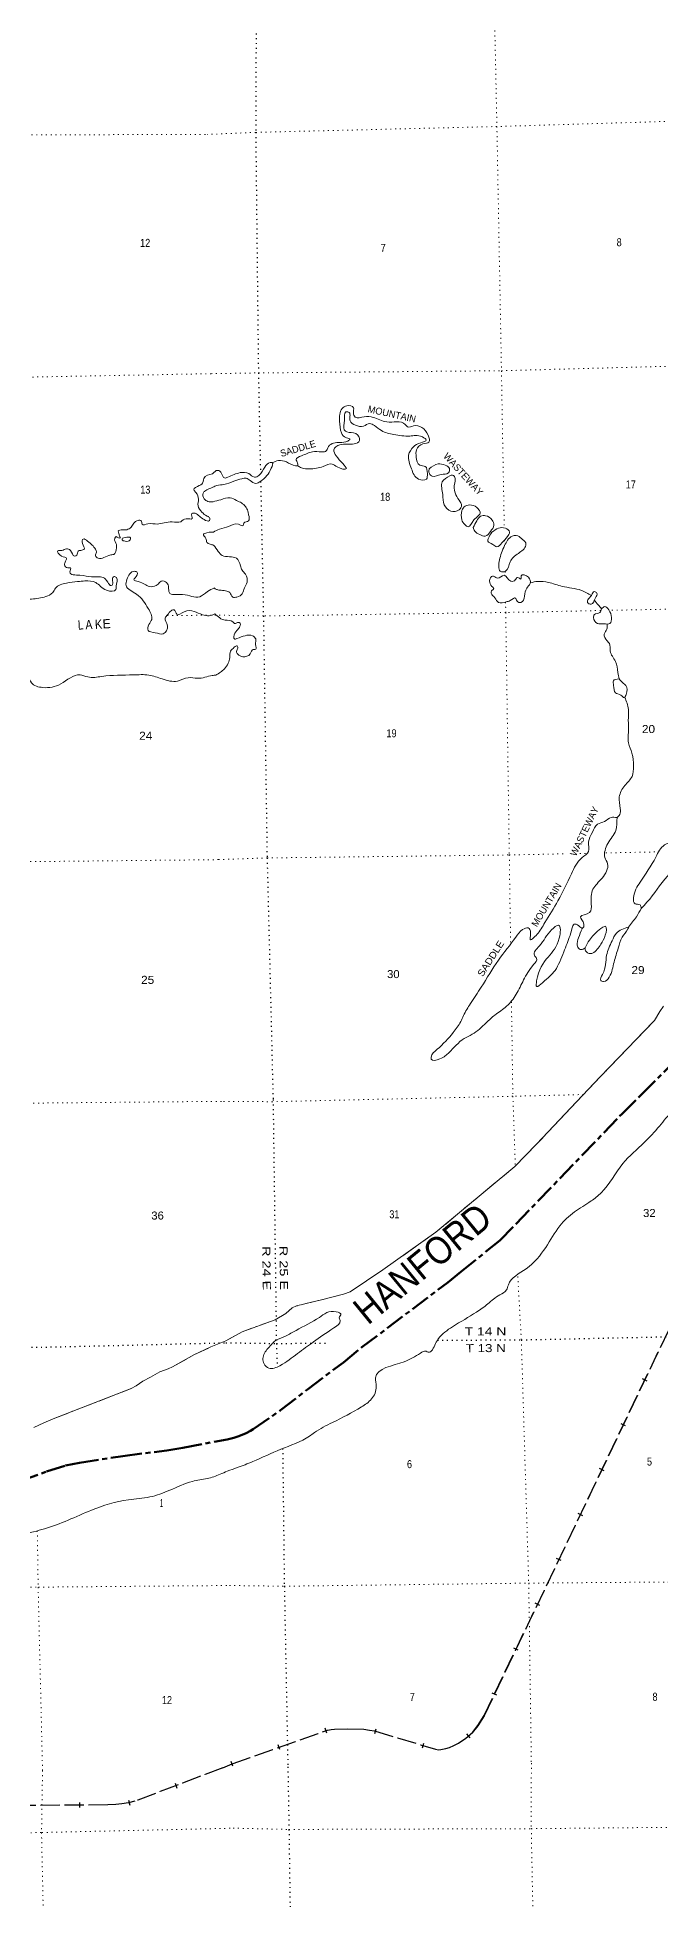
# Model space of a CAD drawing. Header units: feet. Extents: x 250644 to 505285, y -364975 to -177792.
# Drawn here: x 342443 to 356077, y -320889 to -280156 of the extents above; entities that cross this region are included whole.
import ezdxf
from ezdxf.enums import TextEntityAlignment as Align

# ---------------------------------------------------------------- set-up
doc = ezdxf.new("R2010")
doc.units = ezdxf.units.FT
doc.header["$LTSCALE"] = 70
for name, pattern in [('DOT_DASHED', [7.7, 5, -1.2, 0.3, -1.2]), ('DOTTED', [1.5, 0.3, -1.2]), ('LONG_DASH_SHORT_DASH', [9.9, 6, -1.2, 1.5, -1.2]), ('LONG_DASHED', [7.5, 6, -1.5])]:
    doc.linetypes.add(name, pattern=pattern)
for name, color, linetype, lineweight in [('11', 7, 'LONG_DASH_SHORT_DASH', 60), ('34', 7, 'Continuous', 25), ('39', 7, 'Continuous', 13), ('44', 7, 'DOT_DASHED', 13), ('6', 7, 'DOTTED', 25), ('63', 7, 'Continuous', 25), ('7', 7, 'DOTTED', 13)]:
    doc.layers.add(name, color=color, linetype=linetype, lineweight=lineweight)
doc.layers.add('41', color=7, linetype='Continuous')

msp = doc.modelspace()

# ---------------------------------------------------------------- linework, layer by layer
at = {"layer": '11'}
for points in [[(346597.82, -310821.22), (346740.73, -310789.11), (346852.02, -310750.38), (347011.7, -310682.6), (347106.06, -310634.18), (347166.12, -310595.37), (347763.88, -310184.72), (348353.26, -309727.54), (349137.15, -309136.85), (349543.61, -308807.61), (351422.86, -307386.62), (351707.39, -307156.36), (352559.05, -306471.64), (352908.38, -306114.11), (355230.21, -303699.19), (355657.13, -303278.5), (357154.2, -301788.97)], [(342059.99, -311734.2), (342644.31, -311525.6), (343063.25, -311392.32), (343368.48, -311335.09), (344312.5, -311185.43), (345276.5, -311063.5), (345629.05, -311006.88), (346597.82, -310821.22)]]:
    msp.add_lwpolyline(points, dxfattribs=at)
at = {"layer": '34', "linetype": 'LONG_DASHED', "lineweight": 13}
msp.add_line((346500.7, -318003.89), (346705.18, -317915.95), dxfattribs=at)
for points in [[(346705.23, -317919.35), (348705.62, -317213.3), (348788.33, -317187.24), (348834.7, -317177.47), (348869.12, -317170.56), (348944.79, -317163.86), (349224.32, -317153.51), (349584.13, -317163.86), (349711.02, -317182.17), (349815.2, -317200.1), (351151.63, -317601.57), (351216.68, -317611.31), (351267.93, -317608.87), (351380.17, -317585.67), (351455.83, -317564.91), (351550.91, -317522.93), (351655.93, -317467.24), (351819.43, -317357.36), (351960.47, -317235.59), (352082.98, -317083.87), (352221.48, -316864.42), (356872, -307142.48)], [(346492.76, -318004.01), (344579.15, -318729.8), (344434.46, -318767.9), (344292.38, -318789.44), (344158.9, -318802.36), (343986.81, -318810.03), (338057.43, -318857.92), (337892.19, -318846.53), (337795.32, -318832.52), (337698.44, -318803.45), (337611.21, -318763.6), (336782.49, -318148.79)]]:
    msp.add_lwpolyline(points, dxfattribs=at)
at = {"layer": '39'}
for points in [[(356140.7, -301345.19), (356060.32, -301461.52), (355937.66, -301662.85), (354753.67, -302892.37), (354236.42, -303441.42), (353359.03, -304367.98), (352887.39, -304854.56), (351158.69, -306290.69), (350002.9, -307113.2), (349283.95, -307591.67), (349139.38, -307647.42), (348656.55, -307770.86), (348115.55, -307900.96), (348015.03, -307944.15), (347881.56, -308067.42), (347643.69, -308203.52), (346920.62, -308465.61), (346563.81, -308666.92)], [(342791.34, -310370.14), (344496.98, -309711.52), (344607.02, -309648.95), (344751.24, -309546.06), (344920.46, -309459.79), (345123.29, -309341.05), (345306.92, -309276.62), (345398.16, -309235.01), (345870.05, -308971.04), (346240.65, -308800.09), (346563.81, -308666.92)], [(342364.84, -310559.83), (342590.03, -310458.82), (342791.34, -310370.14)]]:
    msp.add_lwpolyline(points, dxfattribs=at)
for points in [[(348142.17, -289527.88), (348135.72, -289466.59), (348104.64, -289390.68), (348218.27, -289313.03), (348460.41, -289223.79), (348661.42, -289223.38), (348745.76, -289216.34), (348814.78, -289107.11), (348922.41, -289031.53), (349231.44, -288987.66), (349281.22, -288948.92), (349206.46, -288917.7), (349096.56, -288806.6), (349053.29, -288554.17), (349110.19, -288274.43), (349213.99, -288214.96), (349357.25, -288259.41), (349356.61, -288371.85), (349395.89, -288461.71), (349592.83, -288457.34), (349791.98, -288469), (350084.67, -288569.87), (350491.39, -288625.2), (350542.27, -288676.79), (350670.66, -288655.17), (350988.72, -288858.12), (351008.69, -289012.47), (350876.46, -289048.18), (350737.31, -289176.33), (350731.22, -289337.01), (350809.75, -289512.73), (350926.71, -289543.45), (350974.84, -289699.46), (350952.19, -289820.19), (350783.34, -289820.21), (350625.79, -289593.24), (350563.89, -289296.87), (350668.21, -289114.93), (350829.94, -289024.65), (350949.84, -288967), (350864.57, -288897.76), (350586.92, -288877.01), (350236.77, -288845.08), (349972.41, -288759.93), (349814.25, -288647.4), (349713.25, -288606.46), (349577.21, -288660.29), (349400.08, -288640.34), (349284.34, -288545.36), (349281.09, -288443.02), (349266.04, -288362.9), (349193.54, -288351.72), (349163.58, -288532.76), (349158.09, -288741.62), (349212.94, -288789.14), (349408.28, -288818.91), (349490.61, -288976.52), (349374.92, -289050.18), (349057.56, -289070.06), (348930.22, -289177.99), (348982.11, -289311.87), (349126.88, -289480.77), (349202.59, -289590.28), (349003.15, -289554.53), (348891.8, -289489.62), (348697.46, -289542.15), (348396.6, -289595.96), (348223.48, -289575.96), (348141.18, -289527.3)], [(346277.78, -289701.97), (346386.86, -289628.15), (346474.12, -289695.36), (346539.65, -289794.95), (346607.82, -289780.08), (346879.96, -289678.44), (347071.18, -289700.23), (347190.69, -289775.08), (347290.74, -289737.74), (347421.19, -289555.49), (347536.59, -289457.74), (347578.8, -289457.23), (347560.16, -289577.91), (347463.69, -289743.69), (347320.54, -289873.89), (347224.53, -289913.19), (347097.13, -289850.48), (347010.1, -289801.34), (346917.75, -289810.48), (346741.52, -289864.8), (346523.27, -289935.68), (346372.81, -289959.57), (346281.9, -289998.02)], [(347581.2, -289461.58), (347718.97, -289413.39), (347890.2, -289443.45), (348092.23, -289527.34), (348141.18, -289527.3)], [(351011.73, -289592.61), (351207.45, -289487.88), (351366.57, -289514.07), (351457.94, -289589.26), (351434.92, -289679.87), (351272.59, -289719.97), (351080.03, -289754.41), (351019.05, -289698.93), (351008.15, -289628.79), (351011.73, -289592.61)], [(346277.78, -289701.97), (346086.26, -289805.93), (346041.87, -289931.06), (345986.05, -289959.96), (345868.89, -290053.97), (345913.98, -290115.6), (345968.24, -290255.43), (345960.38, -290406.16), (346044.71, -290541.56), (346156.45, -290628.37), (346207.13, -290659.8), (346210.13, -290728.04), (346091.25, -290703.58), (345991.79, -290632.67), (345896.4, -290565.71), (345824.21, -290574.75), (345827.8, -290683.15), (345701.26, -290684.9), (345579.71, -290752.87), (345390.89, -290753.49), (345064.15, -290802.21), (344863.22, -290798.98), (344736.71, -290802.75), (344717.62, -290732.72), (344647.15, -290721.65), (344555.6, -290781.16), (344496.63, -290870.35), (344401.01, -290925.9), (344302.66, -290931.29), (344214.58, -290952.6), (344227.47, -291010.66), (344246.54, -291078.68), (344264.07, -291106.03)], [(346281.9, -289998.02), (346110.34, -290080.74), (346070.81, -290125.47), (346094.68, -290247.64), (346171.88, -290306.82), (346288.19, -290314.42)], [(351465.87, -289745.75), (351300.65, -289878.23), (351310.1, -290159.17), (351342.93, -290379.61), (351487.34, -290518.4), (351665.92, -290492.17), (351723.01, -290393.11), (351691.93, -290317.2), (351599.61, -290163.72), (351562.95, -289959.39), (351566.58, -289762.61), (351521.98, -289731.02), (351465.87, -289745.75)], [(346288.19, -290314.42), (346454.98, -290269.75), (346659.49, -290227.14), (346802.92, -290285.65), (346997.48, -290415.81), (347047.01, -290521.61), (347066.1, -290603.69), (347065.68, -290734.19), (346963.71, -290779.58), (346946.26, -290831.99), (346841.43, -290807.15), (346626.97, -290857.91), (346428.63, -290912.49), (346297.39, -290980.85)], [(351724.35, -290503.51), (351726.84, -290708.25), (351794.46, -290813.84), (351865.42, -290863.17), (351990.23, -290713.11), (352128.84, -290540.8), (352087.79, -290471.03), (351938.01, -290386.51), (351801.61, -290410.23), (351724.35, -290503.51)], [(351978.14, -290875.87), (352052.76, -290730.43), (352137.98, -290631.03), (352248.4, -290619.67), (352390.28, -290716.33), (352427.81, -290826.3), (352353.12, -290965.72), (352239.78, -291067.46), (352118.73, -291030.77), (352009.27, -290955.8), (351978.14, -290875.87)], [(344264.07, -291106.03), (344218.8, -291105.17), (344170.16, -291075.72), (344138.58, -291114.32), (344172.72, -291252.42), (344160.82, -291401.2), (344131.48, -291455.83), (344049.43, -291477.06), (343895.62, -291537.44), (343777.24, -291547.12), (343718.21, -291493.71), (343739.19, -291417.1), (343718.2, -291355.14), (343542.83, -291174.82), (343447.76, -291129.95), (343431.05, -291224.57), (343471.05, -291350.54), (343395.11, -291377.7), (343339.1, -291394.55), (343308.28, -291485.35), (343260.34, -291504.09), (343168.12, -291378.85), (343081.23, -291343.91), (342981.28, -291377.43), (342893.02, -291386.69), (342975.08, -291504.04), (343084.29, -291554.74), (343063.07, -291615.29), (343040.11, -291693.93), (343109.42, -291763.26), (343169.67, -291762.42), (343158.9, -291850.94), (343372.82, -291918.25), (343628.53, -291958.88), (343883.84, -291971.4), (343983.74, -292072.44), (344063.14, -292145.64), (344090.91, -292121.15), (344089.37, -292014.73), (344122.55, -291948), (344173.14, -291973.4), (344165.87, -292164.3), (344162.87, -292234.63), (343958.18, -292249.52), (343720.72, -292082.12), (343485.17, -292047.23), (343324.67, -292061.51), (343080.05, -292093.03), (342840.64, -292206.82), (342781.75, -292302.03), (342630.34, -292388.48), (342319.75, -292443.01), (341898.36, -292474.97), (341653.42, -292484.4), (341330.35, -292508.98), (341241.45, -292474.06), (341201.77, -292231.61), (341129.26, -291941.41), (341015.3, -291840.57), (340896.89, -291709.66), (340886.67, -291559.18), (340850.37, -291411.07), (340697.26, -291242.49), (340565.75, -291316.62), (340470.51, -291398.27), (340260.94, -291491.56), (340170.38, -291480.77), (340184.61, -291354.05), (340129.89, -291320.67), (340048.53, -291390.08), (339976.75, -291427.23), (339906.25, -291414.15), (339860.49, -291306.34), (339792.32, -291315.32), (339823.97, -291419.31), (339859.97, -291547.34), (339958.53, -291556.02), (340039.31, -291446.44), (340082.55, -291441.28), (340110.3, -291493.66), (340131.73, -291585.74), (340314.79, -291603.28), (340530.39, -291509.91), (340611.69, -291436.48), (340633.02, -291383.97), (340756.53, -291450.53), (340805.17, -291618.56), (340816.46, -291704.76), (340876.64, -291789.51), (340930.56, -291843.46), (340972.4, -291929.53)], [(344307.62, -291110.81), (344369.37, -291099.06), (344481.99, -291107.54), (344474.57, -291149.81), (344362.48, -291177.48), (344301.73, -291144.18), (344305.28, -291112)], [(346297.39, -290980.85), (346105.72, -291008.65), (346077.87, -291027.11), (346129.39, -291116.77), (346152.73, -291202.8), (346223.64, -291243.99), (346298.22, -291261.03)], [(352383.46, -290981.41), (352529.1, -290891.33), (352679.89, -290893.53), (352771.38, -290978.76), (352724.32, -291075.68), (352603.38, -291213.65), (352491.86, -291299.31), (352402.79, -291248.19), (352299.38, -291175.15), (352306.79, -291122.86), (352383.46, -290981.41)], [(353125.99, -291211.38), (353032.39, -291118.15), (352919.03, -291053.27), (352828.73, -291066.4), (352662.42, -291275.18), (352549.64, -291587.71), (352535.27, -291728.41), (352568.73, -291834.41), (352681.28, -291833.05), (352781.33, -291631.09), (352963.99, -291444.2), (353124.64, -291265.6), (353125.99, -291211.38)], [(346298.22, -291261.03), (346400.4, -291400.67), (346487.92, -291489.96), (346645.03, -291516.17), (346800.23, -291550.44), (346886.64, -291714.02), (346924.02, -291811.94), (346995.46, -291901.43), (347031.75, -292075.65), (346974.96, -292198.79), (346926.25, -292325.85), (346808.55, -292399.54), (346718.09, -292398.62), (346652.57, -292301.04), (346559.63, -292262), (346430.81, -292247.49), (346360.24, -292230.27), (346313.85, -292198.26)], [(346315.76, -292197.2), (346164.36, -292281.11), (345995.22, -292391.92), (345622.87, -292342.87), (345326.87, -292294.76), (345315.78, -292222.62), (345292.02, -292108.47), (345192.65, -292043.58), (345045.48, -292146.04), (344899.15, -292168.16), (344652.49, -292059.12), (344557.48, -292018.27), (344581.03, -291979.78), (344631.53, -291860.59), (344568.89, -291835.35), (344404.75, -292014.37), (344386.53, -292143.15), (344614.36, -292338.81), (344870.02, -292652.57), (344945.74, -292886.5), (344885.14, -293001.81), (344866.89, -293128.59), (345022.29, -293178.65), (345199.45, -293204.3), (345291.28, -293026.29), (345242.61, -292856.26), (345293.84, -292787.27), (345372.89, -292697.8), (345436.9, -292678.83), (345492.47, -292770.45), (345656.49, -292721.97), (345871.31, -292712.96), (346059.2, -292786.67), (346204.16, -292808.75), (346324.95, -292766.76)], [(352697.48, -292503.38), (352532.82, -292517.41), (352447.13, -292414.05), (352369.51, -292312.59), (352374.98, -292266.35), (352424.62, -292215.57), (352385.82, -292165.85), (352336.09, -292043.98), (352395.14, -291940.89), (352502.2, -291983.77), (352652.23, -291923.74), (352800.51, -292050.44), (352896.69, -292025.2), (352948.26, -291968.36), (353017.06, -292005.68), (353024.27, -291937.34), (353183.41, -291965.54), (353219.24, -292101.62), (353146.15, -292206.89), (353098, -292380.12), (353019.27, -292517.58), (352934.47, -292486.48), (352903.51, -292420.6), (352787.58, -292474.19), (352697.48, -292503.38)], [(353223.94, -292087.36), (353391.57, -292057.39), (353622.99, -292078.7), (353921.55, -292165.45), (354340.72, -292252.75), (354561.18, -292364.53)], [(354561.18, -292364.53), (354630.5, -292279.38), (354681.19, -292314.91), (354650.28, -292417.67), (354553.43, -292553.34), (354486.89, -292536.07), (354561.18, -292364.53)], [(354623.26, -292462.74), (354710.44, -292571.52), (354781.6, -292657.53)], [(346324.95, -292766.76), (346553.38, -292904.5), (346720.66, -292940.63), (346769.39, -292980.2), (346825.35, -292953.43), (346877.82, -292970.86), (346876.59, -293035.12), (346809.38, -293128.28), (346742.76, -293269.61), (346753.35, -293313.65), (346809.55, -293306.95), (346987.69, -293244.58), (347152.52, -293244.6), (347219.72, -293316.07), (347217.2, -293438.56), (347222.46, -293540.88), (347168.22, -293543.54), (347097.06, -293642.77), (346939, -293702.89), (346829.8, -293650), (346800.91, -293588.11), (346829.93, -293495.41), (346813.49, -293465.5), (346751.57, -293498.36), (346670.2, -293583.66), (346651.78, -293722.4), (346619.11, -293845.26), (346536.21, -293970.72), (346450.64, -294042.01), (346347.56, -294110.16)], [(354781.84, -292656.99), (354853.6, -292607.95), (354942.92, -292679.14), (354999.23, -292847.1), (354964.65, -292978.01), (354836.09, -292985.58), (354691.26, -292977.28), (354609.3, -292849.78), (354626.58, -292783.33), (354744.65, -292739.75), (354781.84, -292656.99)], [(354902.93, -292995.7), (354899.81, -293101.25), (354842.85, -293210.34), (354898.82, -293350.2), (354953.89, -293415.79), (354971.95, -293578.18), (355085.28, -293805.68), (355142.5, -294047.91), (355168.17, -294188.81)], [(340889.53, -294386.87), (340858.59, -294331.07), (340795.74, -294291.77), (340779.24, -294123.3), (340965.96, -293978.12), (341233.38, -293855.91), (341386.16, -293863.83), (341507.84, -293942.47), (341647.76, -293894.33), (341789.78, -293852.19), (342071.98, -293918.56), (342237.46, -294109.06), (342316.23, -294276.66), (342564.78, -294377.64), (342957.39, -294299.88), (343380.36, -294099.2), (343547.78, -294147.08), (343852.95, -294134.8), (344547.53, -294101.05), (344881.07, -294106.45), (345175.59, -294190.72), (345509.72, -294236.29), (345741.68, -294162.77), (345944.74, -294174.01), (346109.17, -294153.65), (346269.29, -294113.26), (346347.59, -294110.16)], [(355168.17, -294188.81), (355042.2, -294229.8), (355045.43, -294330.14), (355085.62, -294494.27), (355206.84, -294545.01), (355277.87, -294600.37), (355321.21, -294527.58), (355314.87, -294336.93), (355245.78, -294275.53), (355168.17, -294188.81)], [(355292.2, -294590.61), (355369.43, -294856.24), (355368.35, -295097.16), (355374.81, -295297.83), (355370.31, -295588.98), (355447.44, -295814.91), (355483.09, -296101.56), (355449.57, -296320.79), (355289.2, -296521.47), (355171.61, -296769.81), (355190.77, -297022.53), (355182.33, -297155.14), (355120.83, -297222.12)], [(355651.55, -299207.24), (355624.49, -299131.28), (355515.65, -299106.49), (355481.95, -298980.42), (355628.46, -298631.35), (355969.56, -298085.21), (356161.32, -297819.91), (356385.12, -297710.82), (356551.11, -297475.95), (356777.89, -297280.49), (356892.5, -297118.51), (357085.27, -296770.89), (357445.83, -296336.94), (357579.02, -296214.88), (357771.97, -296047.94), (358072.96, -295839.55), (358361.58, -295605.21), (358660.06, -295521.32), (358895.8, -295731.29), (358959, -295804.81), (358851.37, -296045), (358625.13, -296284.61), (358444, -296431.33), (358386.91, -296530.39), (358423.89, -296596.2), (358385.24, -296723.14), (358126.11, -296902.92), (357764.15, -297222.46), (357178.54, -297663.13), (356714.89, -298050.15), (356221.86, -298499.75), (355776.58, -299075.25), (355652.78, -299206.51)], [(355120.83, -297222.12), (354992.16, -297219.66), (354848.48, -297305.7), (354692.44, -297367.81), (354581.99, -297541.78), (354500.17, -297755.57), (354496.68, -297964.4), (354357.61, -298098.57), (354124.72, -298452.69), (353830.41, -299044.45), (353542.71, -299519.68), (353372.95, -299774.68), (353269.58, -299870.28), (353231.74, -299898.84), (353229.88, -299746.29), (353178.27, -299634.48), (353056.11, -299672.09), (352905.36, -299838.52), (352529.53, -300338.91), (352152.81, -300931.65), (351917.97, -301289.82), (351762.37, -301552.67), (351703.66, -301683.87), (351539.75, -301924.74), (351186.4, -302290.35), (351055.83, -302462.56), (351058.35, -302504.69), (351249.23, -302498.38), (351448.56, -302359.47), (351778.52, -302054.37), (351952.28, -301961.94), (352258.79, -301711.32), (352451.69, -301540.37), (352706.65, -301348.59), (352918.53, -301085.06), (353077.56, -300773.98), (353296.6, -300438.09), (353363.24, -300298.77), (353314.2, -300233.11), (353420.29, -300031.08), (353691.34, -299674.49), (353842.91, -299576.3), (353858.39, -299857.17), (353616.19, -300271.64), (353363.2, -300790.62), (353364.74, -300917.08), (353488.37, -300835.29), (353766.47, -300562.93), (353954.53, -300159.16), (354092.9, -299802.16), (354141.15, -299636.96), (354180.34, -299554.18), (354283.31, -299591.08), (354368.33, -299640.25), (354397.43, -299553.57), (354325.08, -299389.82), (354518.96, -299299.16), (354558.92, -299113.98), (354595.18, -298790.33), (354795.22, -298545.01), (354914.03, -298232.41), (354858.05, -298092.55), (354920.71, -297790.66), (355092.07, -297501.52), (355120.83, -297222.12)], [(355371.09, -299616.14), (355545.22, -299389.2), (355653.54, -299205.21)], [(360055.81, -299543.75), (360039.7, -299706.55), (359921.59, -299746.12), (359788.37, -299866.17), (359684.95, -300122.37), (359401.95, -300487.13), (359174.58, -300799.03), (358826.18, -301076.25), (358631.81, -301291.39), (358421.15, -301655.28), (357891.96, -302271.95), (357761.14, -302424.09), (357523.16, -302689.94), (357238.39, -302910.18), (356753.49, -303367.71), (356346.78, -303643.62), (356049.24, -303970.42), (355717.9, -304327.73), (355249.13, -304789.09), (354774.47, -305427.18), (354553.52, -305606.5), (354188.58, -305845.77), (353870.68, -306150.73), (353560.83, -306622.22), (353134.33, -307089.09), (352744.66, -307443.09), (352705.8, -307553.97), (352556.34, -307660.16), (352295.42, -307858.03), (352048.35, -308037.67), (351525.59, -308357.14), (351219.13, -308611.77), (351152.18, -308727), (350993.65, -308913.6), (350945.16, -308894.11), (350825.04, -308933.7), (350465.52, -309122.72), (349840.64, -309475.53), (349857.03, -309666.05), (349753.79, -309936.31), (349530.79, -310111.64), (348897.73, -310452.51), (348506.39, -310670.02), (348394.82, -310751.66), (347771.12, -311036.2), (347155.29, -311306.6), (346815.18, -311439.17), (346596.12, -311514.92)], [(354360.75, -299653.64), (354278.44, -299852.12), (354252.29, -300015.05), (354295.47, -300094.83), (354338.65, -300110.73), (354423.81, -300069.2)], [(354423.81, -300069.2), (354518.25, -299901.43), (354728.63, -299680.08), (354870.37, -299600.08), (354864.73, -299796.89), (354766.58, -299990.8), (354586.03, -300185.69), (354513.8, -300196.6), (354444.26, -300152.51), (354418.4, -300078.83)], [(355371.09, -299616.14), (355107.38, -299749.81), (355012.94, -299917.57), (354894.15, -300232.18), (354804.77, -300650.83), (354764.18, -300783.81), (354826.8, -300809.16), (354952.24, -300711.29), (355056.77, -300380.79), (355147.52, -300074.55), (355233.07, -299836.63), (355357.53, -299658.47), (355378.98, -299604)], [(347661.63, -308646.51), (347869.65, -308561.7), (348101.3, -308436.46), (348612.44, -308153.27), (348982.82, -308030.37), (349082.11, -308095.42), (349050.51, -308141.98), (349065.56, -308222.1), (348930.82, -308382.32), (348482.3, -308690.85), (348133.61, -308943.98), (347750.89, -309209.57), (347506.31, -309262.7), (347402.66, -309169.59), (347377.15, -309055.46), (347486.98, -308831.3), (347590.13, -308717.64), (347661.63, -308646.51)], [(315149.49, -315715.56), (315511.39, -315549.97), (315707.81, -315380.55), (316014.84, -315219.63), (316504.08, -314879.45), (316793.88, -314777.01), (317550.47, -314449.18), (318619.6, -313785.62), (319716.21, -313077.51), (319964.35, -312873.22), (320245.44, -312724.72), (320705.34, -312439.17), (321049.34, -312195.39), (321126.12, -312087.88), (321295.1, -312103.61), (321377.44, -311963.89), (321572.09, -311949.14), (321980.5, -311714.51), (322753.28, -311394.48), (322798.28, -311311.52), (323014.29, -311246.25), (324511.45, -310869.97), (324959.07, -310707.1), (325134.68, -310626.33), (325463.19, -310561.51), (325710.49, -310576.15), (326108.43, -310450.12), (326428.61, -310365.34), (327141.06, -310317.27), (327745.69, -310314.89), (328147.38, -310309.31), (329298.6, -310319.41), (329963.28, -310440.72), (330942.01, -310607.86), (331897.6, -310841.6), (332534.92, -311015.5), (333352.92, -311319.44), (333641.85, -311433.91), (333944.48, -311524.1), (334629.43, -311934.32), (335128.4, -312126.2), (335587.2, -312318.65), (335943.48, -312506.5), (335962, -312536.37), (336020.77, -312571.7), (336096.86, -312554.58), (336141.77, -312604.16), (336274.74, -312630.43), (336315.84, -312694.12), (336416.49, -312708.79), (336427.35, -312764.87), (336686.67, -312777.33), (337033.85, -312891), (337207.07, -313061.31), (337219.15, -313201.72), (337431.76, -313178.68), (337511.86, -313300.08), (337707.96, -313385.72), (337859.7, -313459.93), (338055.57, -313529.5), (338570.14, -313550.47), (338677.99, -313506.79), (338847.54, -313562.68), (339205.16, -313565.74), (339484.16, -313549.81), (339645.45, -313589.74), (339689.09, -313689.55), (339837.77, -313691.5), (339911.27, -313634.25), (339923.55, -313511.57), (340026.33, -313395.67), (340350.33, -313296.77), (340644.37, -313210.34), (340929.31, -313188.31), (341362.15, -313114.01), (341778.42, -313005.79), (342364.62, -312841), (342600.74, -312777.46), (343116.3, -312589.55), (343627.38, -312369.56), (344435.67, -312143.43), (344906.84, -312080.65), (345340.64, -311934.04), (345836.02, -311740.38), (346160.55, -311677.62), (346442.46, -311585.34), (346596.12, -311514.92)]]:
    msp.add_spline(points, degree=3, dxfattribs=at)
at = {"layer": '44'}
for points in [[(356140.7, -301345.19), (356060.32, -301461.52), (355937.66, -301662.85), (354753.67, -302892.37), (354236.42, -303441.42), (353359.03, -304367.98), (352887.39, -304854.56), (351158.69, -306290.69), (350002.9, -307113.2), (349283.95, -307591.67), (349139.38, -307647.42), (348656.55, -307770.86), (348115.55, -307900.96), (348015.03, -307944.15), (347881.56, -308067.42), (347643.69, -308203.52), (346920.62, -308465.61), (346563.81, -308666.92)], [(342791.34, -310370.14), (344496.98, -309711.52), (344607.02, -309648.95), (344751.24, -309546.06), (344920.46, -309459.79), (345123.29, -309341.05), (345306.92, -309276.62), (345398.16, -309235.01), (345870.05, -308971.04), (346240.65, -308800.09), (346563.81, -308666.92)], [(342364.84, -310559.83), (342590.03, -310458.82), (342791.34, -310370.14)]]:
    msp.add_lwpolyline(points, dxfattribs=at)
at = {"layer": '6'}
for points in [[(347097.98, -272233.16), (347241.28, -276922.06), (347219.53, -282236.34), (347279.55, -287497.43), (347324.71, -289700.85)], [(347328.19, -289871.01), (347388.47, -292812.15), (347468.98, -298105.12), (347599.64, -303389.46), (347672.6, -308722.67), (347688.25, -309182.21)], [(351192.77, -308650.95), (353028.63, -308644.21), (358323.93, -308530.34), (363732.29, -308457.28), (369090.16, -308364.74), (374421.97, -308278.54), (378069.14, -308212.58)], [(332475.73, -308864.51), (337067.21, -308821.66), (342420.6, -308807.49), (346565.85, -308708.58)], [(346565.85, -308708.58), (347672.6, -308722.67), (348822.53, -308715.5)], [(347809.11, -311019.37), (347845.79, -314032.6), (347923.26, -317982.33)], [(347923.26, -317982.33), (347946.86, -319351.38), (348024.76, -324697.41), (348138.55, -330021.01), (348231.46, -335270.56), (348353.44, -340794.78)]]:
    msp.add_lwpolyline(points, dxfattribs=at)
at = {"layer": '63'}
for p, q in [((355778.21, -309546.09), (355678.42, -309498.36)), ((355308.78, -310527.43), (355209, -310479.7)), ((354839.35, -311508.78), (354739.57, -311461.05)), ((354369.92, -312490.12), (354270.14, -312442.39)), ((353900.49, -313471.46), (353800.71, -313423.73)), ((353431.06, -314452.8), (353331.28, -314405.07)), ((352961.64, -315434.15), (352861.85, -315386.42)), ((352492.21, -316415.49), (352392.43, -316367.76)), ((348773.68, -317244.8), (348740.44, -317139.31)), ((349824.14, -317255.52), (349855.97, -317149.58)), ((351909.06, -317346.7), (351836.77, -317262.97)), ((347748.89, -317604.54), (347712.08, -317500.23)), ((350865.99, -317568.49), (350897.81, -317462.56)), ((346723.08, -317966.6), (346686.26, -317862.3)), ((345456.68, -318342.96), (345495.91, -318446.38)), ((343368.12, -318764.53), (343369.01, -318875.13)), ((344440.43, -318714.11), (344468.59, -318821.07))]:
    msp.add_line(p, q, dxfattribs=at)
at = {"layer": '63', "linetype": 'LONG_DASHED'}
msp.add_line((346503.59, -318003.65), (346704.07, -317915.38), dxfattribs=at)
for points in [[(346703.87, -317915.48), (348704.32, -317209.41), (348787.29, -317183.27), (348833.87, -317173.45), (348868.53, -317166.5), (348944.53, -317159.77), (349224.3, -317149.41), (349584.48, -317159.77), (349711.66, -317178.12), (349816.14, -317196.1), (351152.53, -317597.56), (351216.89, -317607.2), (351267.41, -317604.79), (351379.21, -317581.68), (351454.45, -317561.04), (351549.12, -317519.24), (351653.82, -317463.72), (351816.94, -317354.1), (351957.51, -317232.73), (352079.64, -317081.48), (352217.88, -316862.43), (356868.22, -307140.88)], [(346504.8, -318003.83), (344580.4, -318733.71), (344435.29, -318771.92), (344292.89, -318793.51), (344159.19, -318806.45), (343986.92, -318814.13), (338057.31, -318862.02), (337891.75, -318850.61), (337794.43, -318836.53), (337696.99, -318807.3), (337609.11, -318767.15), (336780.05, -318152.08)]]:
    msp.add_lwpolyline(points, dxfattribs=at)
at = {"layer": '7'}
for p, q in [((352660.03, -291157.7), (352662.16, -291277.05)), ((352672.31, -291844.67), (352673.91, -291934.45)), ((345285.75, -292805.96), (346325.03, -292793)), ((354307.98, -298007.4), (354445.41, -298004.54)), ((354877.7, -297995.57), (356033.87, -297971.57))]:
    msp.add_line(p, q, dxfattribs=at)
for points in [[(352285.75, -272153.82), (352379.89, -276755.84), (352494.56, -282108.66), (352593.74, -287449.59), (352655.15, -290885.01)], [(369643.76, -281639.33), (368584.23, -281664.24), (363173.02, -281833.7), (357847.58, -281947.93), (352494.56, -282108.66), (347219.53, -282236.34), (346165.97, -282281.83)], [(314700.02, -282852.63), (315847.72, -282800.65), (320970.15, -282786.5), (326207.75, -282683.57), (331497.75, -282500.26), (336738.11, -282402.63), (342003.71, -282291.28), (346165.97, -282281.83)], [(346245.14, -287513.87), (347279.55, -287497.43), (352593.74, -287449.59), (357914.83, -287307.31), (363257.09, -287088.48), (368116.98, -286957.78)], [(346245.14, -287513.87), (342044.47, -287592.7), (336805.88, -287627.36), (331478.14, -287789.3), (326237.95, -287948.99), (320996.51, -288064.03), (315833.62, -288084.7), (314772.1, -288092.13)], [(362551.36, -292433.92), (357969.55, -292628.7), (354951.17, -292690.24)], [(354764.49, -292694.04), (352688.25, -292736.37), (347388.47, -292812.15), (346325.03, -292793)], [(352684.19, -292509.45), (352688.25, -292736.37), (352764.87, -298039.43), (352793.64, -299978.02)], [(346405.97, -298142.23), (342184.13, -298186.71), (336901.41, -298226), (332306.33, -298301.54), (331601.67, -298318.7), (326277.67, -298439.96), (320975.63, -298531.74), (315771.73, -298617.81), (314917.02, -298627.3)], [(346405.97, -298142.23), (347468.98, -298105.12), (352764.87, -298039.43), (354003.21, -298013.72)], [(352812.52, -301250.95), (352843.17, -303316.36), (352897.94, -304843.67)], [(314989.7, -303910.44), (315733.72, -303882.83), (320999.66, -303787.2), (326329.88, -303699.05), (331662.02, -303604.85), (337004.64, -303540.62), (342250.71, -303467.69), (346485.95, -303427.68)], [(354389.18, -303279.27), (352843.17, -303316.36), (347589.81, -303436.44), (346485.95, -303427.68)], [(352950.68, -307257.12), (353028.63, -308644.21), (353189.88, -313964.32), (353247.77, -317900.86)], [(342444.66, -312819.42), (342462.59, -314054.67), (342558.7, -318063.16)], [(346646.17, -314016.19), (347845.79, -314032.6), (353189.88, -313964.32), (358538.31, -313922.08), (363918.75, -313867.42), (369167.68, -313742.07), (374484.91, -313613.88), (378157.14, -313543.26)], [(317545.92, -314451.76), (321253.74, -314375.61), (326565.97, -314293.73), (331900.24, -314207.53), (337152.48, -314144.56), (342470.59, -314052.55), (346646.17, -314016.19)], [(342558.7, -318063.16), (342537.03, -319421.35), (342651.67, -324718.84), (342724.36, -330042.7), (342847.5, -335388.24), (342890.92, -340804.54)], [(353247.77, -317900.86), (353245.89, -319327), (353349.25, -324614.58), (353464.85, -329920.1), (353570.07, -335193.6), (353682.12, -340727.96)], [(346726.48, -319324.05), (347946.86, -319351.38), (353245.98, -319335.03), (358598.9, -319282.02), (363917.98, -319255.44), (369284.4, -319152.11), (374576.37, -319031.47), (378246.19, -318937.8)], [(315208.1, -319786.89), (315997.04, -319780.74), (321430.17, -319656.12), (326568.03, -319596.02), (331904.13, -319646.62), (337260.59, -319514.64), (342545.05, -319419.28), (346726.48, -319324.05)]]:
    msp.add_lwpolyline(points, dxfattribs=at)

# ---------------------------------------------------------------- texts
at = {"layer": '41'}
for s, rotation, p in [('MOUNTAIN', 347.645, (349659.69, -288354.89)), ('SADDLE', 16.781, (347782.15, -289337.8)), ('WASTEWAY', 312.28, (351310.45, -289328.19)), ('WASTEWAY', 64.332, (354221.66, -298082.59)), ('MOUNTAIN', 59.035, (353367.31, -299627.31))]:
    msp.add_text(s, height=150, rotation=rotation, dxfattribs=at).set_placement(p)
for s, width, p in [('L', 0.85, (343398.72, -293109.14)), ('A', 0.85, (343577.35, -293100.96)), ('K', 0.9, (343787.96, -293091.87))]:
    msp.add_text(s, height=200, rotation=3.038, dxfattribs=dict(at, width=width)).set_placement(p, align=Align.CENTER)
msp.add_text('E', height=200, rotation=3.038, dxfattribs=at).set_placement((343965.3, -293081.93), align=Align.CENTER)
at = {"layer": '41', "width": 1.1}
msp.add_text('SADDLE', height=150, rotation=57.174, dxfattribs=at).set_placement((352182.21, -300716.32))
at = {"layer": '44', "width": 0.9}
msp.add_text('HANFORD', height=600, rotation=39.306, dxfattribs=at).set_placement((351054.55, -307205.11), align=Align.CENTER)
at = {"layer": '6'}
for s, rotation, width, p in [('R 24 E', 270.784, 1.35, (347370.3, -307077.97)), ('R 25 E', 270.784, 1.35, (347746.34, -307072.83)), ('T 14 N', 0.21, 1.3, (352245.27, -308547.09)), ('T 13 N', 0.21, 1.25, (352251.41, -308912.47))]:
    msp.add_text(s, height=175, rotation=rotation, dxfattribs=dict(at, width=width)).set_placement(p, align=Align.CENTER)
at = {"layer": '7'}
for s, width, p in [('12', 0.85, (344692.94, -284740.21)), ('7', 0.85, (349953.08, -284850.39)), ('8', 0.85, (355112.69, -284727.25)), ('13', 0.85, (344695.37, -290137.43)), ('17', 0.85, (355311.01, -290023.59)), ('18', 0.85, (349940.37, -290293.93)), ('19', 0.85, (350079.35, -295465.6)), ('20', 1.1, (355666.32, -295373.25)), ('24', 1.1, (344672.75, -295520.38)), ('30', 1.05, (350093.24, -300732.34)), ('29', 1.1, (355436.66, -300644.64)), ('25', 1.1, (344714.39, -300858.25)), ('36', 1.05, (344937.32, -306013.07)), ('31', 0.85, (350142.29, -305985.23)), ('32', 1.05, (355691.51, -305958.19)), ('6', 0.85, (350527.44, -311449.62)), ('5', 0.85, (355776.02, -311394.14)), ('1', 0.4, (345129, -312300.49)), ('12', 0.85, (345169.08, -316609.46)), ('7', 0.85, (350589.96, -316539.16)), ('8', 0.85, (355896.41, -316537.89))]:
    msp.add_text(s, height=175, dxfattribs=dict(at, width=width)).set_placement(p)

doc.saveas('drawing.dxf')
